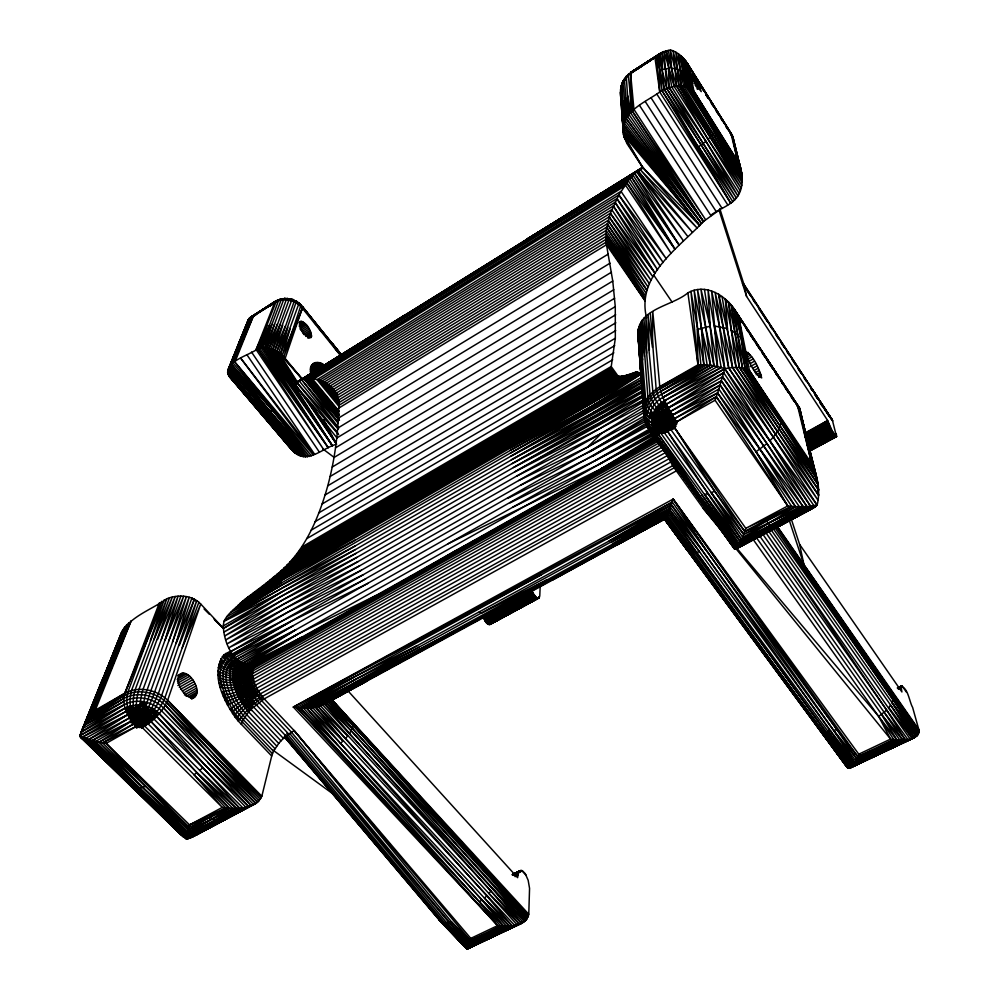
<?xml version="1.0" encoding="UTF-8"?>
<svg xmlns="http://www.w3.org/2000/svg" width="999" height="999" viewBox="0 0 999 999"><rect width="100%" height="100%" fill="white"/><g stroke="black" fill="none" stroke-linecap="round" stroke-linejoin="round"><path stroke-width="1.5" d="M378.159 595.317L258.504 662.687C245.304 670.341 256.681 690.371 264.223 698.863L294.093 730.519L470.766 938.386L467.145 949.05L439.61 920.504L284.465 736.475M613.486 376.036L611.163 372.44L610.764 369.78L615.334 338.236L615.272 306.618L612.762 281.044L606.043 242.183L606.106 230.444L610.339 213.274L618.868 194.955L629.645 178.659L636.663 171.578L638.423 171.116L642.657 167.37L623.551 134.828L620.391 92.632L621.028 86.264L623.114 82.53M645.429 419.443L232.255 654.682C208.316 664.16 225.537 699.437 235.352 713.998L235.302 717.369L238.249 721.028L271.703 756.006L261.838 796.228C254.945 810.114 235.452 808.84 222.315 807.417L189.548 824.887L186.738 839.235L180.707 834.577L131.331 786.588L130.195 783.503M737.761 161.451L737.811 158.604C742.007 170.342 745.029 184.59 737.924 195.916C731.705 205.245 720.042 208.466 711.313 214.847M148.102 723.8C143.806 719.642 136.763 718.231 131.381 721.078L95.517 741.508L188.162 831.78L232.804 808.316L148.102 723.8L144.418 725.174L142.308 727.597L141.746 727.11C151.686 719.517 160.04 709.365 164.885 697.777L182.255 647.689L200.737 604.033L167.645 700.287C162.737 711.962 152.959 721.078 142.308 727.597L137.313 726.086C133.466 714.522 131.456 701.623 135.14 689.76L153.821 639.872L172.328 597.052L138.986 689.385C135.315 701.173 135.552 713.998 138.074 725.998L142.308 727.597L222.315 807.417L194.043 774.687L142.645 724.063L138.486 722.951L134.453 723.551L99.063 742.282L88.724 739.522L79.982 735.601L121.628 632.192C131.443 615.896 151.786 609.565 166.733 598.801C177.81 594.33 192.095 595.004 200.737 604.033L223.464 628.383C224.525 644.605 235.764 669.542 255.544 663.985L655.968 439.435M655.419 439.098L255.544 663.985C250.225 668.106 243.656 664.385 238.711 661.613L238.736 660.726L295.729 629.857L595.317 460.564L649.238 430.956M312.287 371.178L312.25 372.777L310.502 371.378C308.791 362.787 318.893 359.827 324.363 365.222L324.101 366.521L322.365 364.086L322.615 365.759C318.231 362.674 311.8 365.497 312.287 371.178L310.564 369.268L314.448 371.241L314.285 372.577M621.091 88.287L620.691 95.417M745.828 351.573C748.176 360.789 753.933 374.001 761.675 377.909C759.153 368.619 753.696 355.969 745.828 351.573L738.736 316.77C730.531 298.551 707.742 281.743 687.899 292.857C672.102 306.243 638.673 308.154 637.924 333.816L643.731 413.586C643.556 428.708 663.536 427.997 674.113 426.723L714.697 491.233L743.731 534.477L739.71 544.03L735.589 549.188L734.44 548.888L647.14 426.66L644.168 417.457L637.924 333.816L641.058 374.862L640.147 359.877M742.869 282.717L832.379 420.154L836.525 436.613L832.567 431.843L827.684 420.567L746.578 296.416L719.068 210.177L703.471 221.478L628.846 114.398L626.248 76.349L664.148 51.461L674.175 86.451L708.066 139.336L741.183 188.224L679.058 86.001L675.824 52.173L685.776 86.726L741.708 173.139L731.967 134.865L687.25 63.237C683.328 57.105 677.497 51.948 670.404 49.95L660.189 53.484L630.606 72.677L630.431 112.55L703.471 221.478C678.583 248.114 636.088 275.487 646.59 317.919M454.795 935.876L438.598 919.08L467.145 949.05L521.54 923.338L526.261 920.004L528.771 914.26L529.557 888.323L528.159 880.294L525.237 873.626L522.352 870.728L520.204 870.678L512.749 874.387M540.234 585.177L539.772 595.904L538.686 598.051L490.259 624.3C486.501 625.337 484.652 620.029 483.479 617.32L502.21 606.967M813.573 507.879L735.589 549.188L655.519 433.878C647.24 423.052 652.722 406.743 664.372 400.836L721.166 367.507L724.774 368.706C732.879 367.32 742.132 366.146 749.462 370.741L811.7 463.761C817.894 476.436 820.554 491.246 817.12 505.082L813.573 507.879L735.589 549.188L651.46 432.667C641.833 420.092 648.164 401.123 661.7 394.243L710.489 365.11L721.166 367.507L708.029 289.972L710.139 326.211L713.985 365.696L662.911 397.427C650.212 403.871 644.255 421.665 653.284 433.466L734.977 549.213L649.2 429.995L734.44 548.888M642.969 387.537L594.642 416.196L281.768 596.016L223.464 628.383C221.778 617.045 233.604 610.614 240.247 603.309C250.949 594.168 262.849 586.525 273.439 577.222C303.059 555.344 318.119 520.217 327.772 485.789C334.827 459.615 338.336 432.517 338.786 405.419C338.524 398.176 335.714 390.809 330.095 386.039C320.13 378.072 304.62 375.149 294.118 383.953L336.963 437.949M664.098 518.756L847.127 767.369L849.2 768.306L914.122 737.761L917.919 734.777L893.481 697.402L893.581 695.017L777.884 527.672M676.298 466.658L262.175 696.503C252.322 700.699 244.056 708.466 237.525 716.87L235.302 717.369C223.551 700.324 209.778 673.826 224.038 654.695C232.292 663.086 245.467 670.766 256.918 663.136C241.87 670.329 253.521 691.708 261.501 700.486L291.396 732.117L468.831 945.404L512.2 925.911L521.54 923.338L492.544 888.436L326.436 703.009C316.695 709.178 304.345 708.578 293.356 707.067L497.727 925.586L512.2 925.911L486.763 895.878L345.442 738.573L318.157 706.63L667.407 515.509L673.151 499.1L858.778 754.195L854.769 762.724L850.024 768.056L666.058 517.844L667.407 515.509L851.822 766.72L827.934 731.293L668.144 513.898L312.662 707.642L514.797 925.486L468.044 947.601L444.493 922.764L286.838 733.353M321.253 366.633L318.594 364.548L318.681 362.674L321.253 366.633L322.502 366.995L320.454 363.224L322.615 365.759M722.564 376.785L766.957 443.593L807.005 506.63L795.504 506.643L744.767 531.505L674.75 428.134L674.275 424.425C664.522 421.753 661.8 409.54 664.372 400.836L724.774 368.706L810.601 506.293L739.71 544.03L661.076 433.479C654.707 425.149 658.965 412.599 667.931 408.079L722.564 376.785L817.12 505.082L807.005 506.63L720.142 385.015L672.065 415.334C666.345 418.206 663.623 426.198 667.669 431.518L711.213 492.657L743.731 534.477L744.767 531.505L714.697 491.233L671.178 429.995C668.381 426.298 670.279 420.766 674.25 418.781L717.594 392.957L718.88 389.048L724.774 368.706L715.159 292.432L732.542 367.62L818.094 500.287L724.774 368.706L714.585 326.061L711.613 290.996L728.746 368.032L817.12 505.082L737.05 548.126L655.519 433.878L651.46 432.667M271.703 756.006L273.526 751.223L278.733 743.418L248.639 711.887C238.898 701.61 221.291 669.03 243.132 662.999L298.464 633.778L376.161 595.392M311.501 336.476C311.064 330.382 306.668 321.915 300.137 321.391C298.114 327.497 304.395 337.3 310.864 337.674L311.501 336.476L308.903 338.099M294.093 300.649L296.678 301.311L298.863 303.696L280.519 353.921L302.235 379.108L303.634 378.871M260.689 413.349L260.077 410.826M733.216 141.458L733.154 137.974L730.756 134.053M650.324 313.037L656.156 389.098L658.316 396.453L661.463 402.734C659.777 411.825 664.148 423.314 674.075 425.187L674.75 428.134L745.791 528.334L744.767 531.505L791.62 506.356L795.504 506.643L720.142 385.015L669.942 411.738C662.549 415.472 659.028 425.811 664.273 432.692L741.683 539.785L807.005 506.63L738.773 545.716L658.129 433.878C650.761 424.213 655.669 409.677 666.058 404.42L724.774 368.706M657.33 438.686L254.408 665.234C245.654 668.918 235.577 661.962 230.407 655.057L230.632 651.785L288.611 617.17L587.712 447.003L644.305 415.984M655.519 433.878L664.273 432.692L674.75 428.134L674.637 423.713C666.907 421.153 664.847 411.613 666.058 404.42L723.701 372.702L813.985 505.781L740.684 542.057L707.829 493.718L704.62 494.393L740.684 542.057L803.258 506.793L717.594 392.957L716.32 396.703L675.724 422.477L674.275 424.425L674.113 426.723C665.334 429.645 648.95 432.505 645.179 421.216L648.801 428.184M674.275 424.425C663.024 422.552 648.339 417.857 644.592 405.806L639.61 324.413L645.878 402.01C649.537 414.148 663.186 420.816 674.637 423.713C665.172 415.634 653.059 407.892 650.062 394.992L646.653 353.134L645.804 316.246L652.884 391.87C655.694 404.77 666.283 413.998 675.124 423.052L674.75 428.134C666.345 430.007 650.574 436.351 646.728 424.812M621.028 90.996L620.391 92.632L623.551 134.828L626.86 143.419L642.657 167.37L699.737 225.537L623.276 132.43C621.765 110.964 645.466 102.335 659.765 91.995C669.63 85.877 684.702 82.467 693.943 91.396L737.712 161.126L741.708 173.139L689.585 88.112L680.881 55.744L683.366 59.615M628.259 75.025L630.844 72.378L660.189 53.484L664.335 89.51L730.731 203.134L659.765 91.995L654.944 57.617L658.329 54.745L666.745 88.486L734.69 200.025L698.513 146.865L662 90.684L658.329 54.745L630.606 72.677L656.58 56.131L664.335 89.51L736.413 198.089L669.205 87.637L662.137 52.385L630.844 72.378L662.137 52.385L662.512 69.593L659.677 70.767L659.765 91.995L656.58 56.131L628.259 75.025L632.142 110.889L703.471 221.478L626.211 118.531L622.877 81.706L624.862 78.109L628.084 75.974M296.191 384.053L272.927 349.513L291.471 300.911C291.283 298.064 295.916 299.812 293.993 301.86L276.823 351.411L297.065 382.767M256.843 688.186L227.797 701.323L227.46 705.094L254.733 691.021L256.843 688.186L668.855 458.853L671.478 458.616M339.485 415.247L309.503 378.409L344.006 357.879L344.193 355.881L629.645 178.659L674.999 249.188L626.535 182.517L310.901 378.496L338.698 413.586M520.204 870.678L518.269 873.488L517.607 877.659L348.239 691.146M237.05 350.137L237.924 345.342L248.838 318.843L275.112 301.448L280.994 299.35L277.21 300.287L276.086 301.723L257.667 348.863C248.476 355.994 223.976 360.676 228.983 376.061L293.469 451.548C307.08 465.122 322.877 447.714 336.7 444.168M196.753 693.83C199.4 685.014 185.427 665.284 178.471 677.06C175.812 685.863 189.822 705.619 196.753 693.83L190.035 697.614M159.403 602.784L124.875 693.231C121.428 705.257 127.847 717.931 135.989 726.56L142.308 727.597L139.623 726.148L136.613 726.273L102.635 742.894L99.063 742.282L131.381 721.078L131.693 713.049L136.326 704.919C144.68 704.645 153.209 707.654 159.191 713.561L251.248 805.581L193.207 836.613L186.738 839.235L130.582 785.202M629.882 74.263L628.596 74.038L624.363 79.258L627.434 116.396L703.471 221.478M292.145 299.3L284.877 298.376L281.381 299.338L263.099 347.727L328.172 447.639L257.667 348.863C267.657 345.304 278.684 350.749 285.152 358.429L302.235 379.108L526.323 239.885M237.849 605.494L591.845 400.886L592.132 398.976L637.2 371.778L640.896 374.213L592.12 405.944L226.835 616.708M297.764 382.692L278.721 352.597L296.416 301.323L298.901 303.059M628.846 114.398L625.898 98.102L626.211 118.531L701.535 223.476L624.387 123.027L621.715 84.303L622.976 80.994L625.249 80.007M623.551 134.828L699.737 225.537L623.801 125.312L621.028 86.264M620.591 89.023L623.239 130.007L699.737 225.537L623.413 127.622L621.865 108.941M661.463 402.734L675.724 422.477L674.75 428.134L674.362 427.46C664.834 427.097 641.708 424.088 643.868 409.677L637.924 331.331L640.646 371.128M207.717 762.562L248.626 806.443L186.925 838.298L82.642 737.012L127.647 714.697C136.076 710.214 147.153 712.437 153.883 718.993L242.732 807.691L187.163 837.05L88.724 739.522L127.647 714.697L130.332 705.818L130.007 698.938L131.468 690.534L166.733 598.801L153.821 639.872L169.48 597.814M241.296 724.412L243.257 719.667L248.639 711.887L249.413 707.629L260.264 699.113L262.175 696.503M278.733 743.418L280.981 740.858L250.949 709.327C242.407 699.899 236.039 687.399 236.601 674.425C236.351 660.476 250.911 666.87 258.504 662.687L250.025 665.059L244.168 664.26L242.769 663.061L254.196 665.471C228.234 660.739 243.544 698.451 253.434 706.855L283.429 738.398L294.093 730.519L470.254 940.421L503.696 926.198L481.93 900.049L340.497 743.318L309.665 707.929L358.703 680.194L669.742 509.865L702.572 550.924L855.793 760.901L899.837 740.034L907.916 739.572L914.122 737.761L891.957 702.472L771.39 530.244M246.965 324.8L248.276 319.767L250.899 318.069M296.953 303.271L298.726 302.697L302.61 307.33L285.152 358.429M118.731 641.046L119.268 638.661L86.026 721.965L82.467 728.708L124.301 704.632C136.251 698.251 151.998 701.423 161.526 710.751L253.646 804.582M180.881 596.091L145.205 695.192L138.849 726.023L142.308 727.597L136.613 726.273C129.208 716.795 124.625 703.621 128.022 691.695L161.663 601.311L124.875 693.231L92.832 712.824L86.026 721.965L123.888 701.435C136.638 694.617 153.421 698.001 163.574 707.966L257.605 802.197L193.207 836.613M92.695 705.331L121.628 632.192M314.448 371.241L316.371 367.457L320.092 366.433M690.396 73.539L688.935 66.184L687.25 63.237L690.521 74.163L689.834 76.948L691.233 89.061L741.058 170.03L732.692 136.364L685.326 60.489L689.585 88.112L740.172 166.983L731.967 134.865L687.25 63.237L692.694 90.16L739.048 163.998L733.328 139.685L741.058 170.03L687.762 87.338L678.421 53.796L681.405 86.051L741.782 185.364L676.648 86.126L666.221 50.737L663.673 52.373M821.827 731.48L689.66 551.66L666.058 517.844L618.156 543.718L618.493 542.357M248.639 711.887L250.949 709.327L252.01 705.269L243.793 706.031L235.352 713.998L232.505 713.473L233.279 710.976C241.633 704.57 249.987 696.615 260.227 693.905L674.899 464.473M280.519 353.921L287.837 327.297L276.823 351.411M773.488 529.008L917.919 734.777L918.968 732.255L918.755 729.432L912.611 707.379C909.053 701.623 907.367 681.743 897.327 687.999L901.997 686.013M272.927 349.513L280.057 324.4L288.848 300.262L289.747 298.701L292.183 299.438M673.176 462.787L672.489 465.172L674.387 468.144L703.433 508.641L728.92 540.009M263.099 347.727L332.492 445.804L269.043 348.301L280.057 324.4L271.004 348.826L332.492 445.804L265.072 347.739L271.915 324.325L261.201 347.927L328.172 447.639L259.378 348.314L266.908 325.886L256.094 349.588L323.751 449.675L257.667 348.863M620.903 87.025L622.302 82.979M290.135 328.833L282.218 355.357L302.397 308.266C295.816 300.025 282.979 297.153 273.913 302.922L250.337 317.395L231.693 364.535L307.517 456.855L229.37 367.12L248.838 318.843L277.085 301.161M136.326 704.919L127.585 706.743L126.199 711.338L82.642 737.012M137.412 722.939C138.898 715.746 145.429 711.063 151.761 708.241L158.341 693.593L191.87 598.126L194.056 600.212M151.761 708.241L144.443 721.216L140.384 726.385L152.735 697.227L172.527 642.032L186.438 596.603L168.856 640.821L149.987 693.206L139.623 726.148L142.308 727.597L140.384 726.385L140.622 723.301L146.304 718.144L159.191 713.561L205.245 765.309L245.779 807.142L186.738 839.235L85.577 738.323L127.647 714.697M296.341 382.954L274.875 350.387L282.754 325.062M119.63 637.549L120.33 635.314M332.492 445.804L267.058 347.927L274.588 324.026L283.554 299.9L284.39 298.526L285.889 299.101M259.053 697.639L260.227 693.905L243.793 706.031M138.849 726.023L139.036 708.653L142.12 691.907L161.289 639.547L175.2 596.503L157.505 639.51M141.746 727.11L152.435 712.961L160.814 697.964L194.393 599.275L196.553 601.435M168.856 640.821L183.641 596.228L165.097 639.984L178.072 596.191L161.289 639.547M276.711 746.041L246.566 714.51C236.189 702.984 228.172 687.399 230.02 671.515C232.255 654.944 245.592 666.458 255.17 664.735C232.555 664.397 247.327 696.253 256.056 704.532L286.014 736.101M150.287 640.634L164.111 599.974L124.875 693.231L95.33 710.164L92.832 712.824L126.748 624.562L86.026 721.965L123.851 698.438C137.163 691.296 154.708 694.842 165.297 705.257L259.153 800.836L256.406 802.284M269.043 348.301L286.201 299.912L287.312 298.389L290.06 299.388L286.95 298.551M261.201 347.927L278.446 300.811L280.182 299.213M711.213 492.657L742.707 537.25L799.412 506.793L718.88 389.048L672.065 415.334L673.264 419.418L676.435 422.003L664.372 400.836L662.911 397.427L717.557 366.496L710.139 326.211L700.936 289.223L710.489 365.11L697.989 364.81L659.79 386.7C631.231 405.494 646.041 423.901 674.013 425.961L674.75 428.134L676.435 422.003L715.072 400.237L716.32 396.703L795.504 506.643L741.683 539.785L711.213 492.657L714.697 491.233M666.208 453.521L667.207 455.644L255.469 685.177C247.103 691.745 236.388 694.967 226.261 697.976L225.275 700.724L227.797 701.323M198.863 602.26L182.255 647.689L196.741 600.661L179.271 645.504M172.527 642.032L189.198 597.24L176.011 643.606L194.393 599.275M228.559 368.456L305.494 456.943L230.419 365.809L249.525 318.057L276.011 301.149L249.525 318.057L229.37 367.12L301.386 456.231L227.997 369.78L247.864 320.791M666.058 517.844L615.571 545.179L614.235 544.755L666.708 516.833L849.2 768.306L915.671 736.887L891.957 702.472L892.931 699.899L774.974 527.759L918.593 733.553M95.33 710.164L131.031 621.128L109.003 671.053L106.593 673.189L90.422 715.696L123.851 698.438L88.137 718.756L124.85 626.785L101.761 682.429M256.094 349.588L275.112 301.448L251.248 316.87L241.621 339.048L238.848 343.094M243.656 333.241L246.403 326.211M274.513 302.772L248.838 318.843L230.419 365.809L309.503 456.493L272.54 410.539L231.693 364.535L253.334 316.171L234.902 362.125L311.401 455.831L233.204 363.299L251.248 316.87L278.022 300.05M84.79 725.349L87.612 718.194M88.749 715.334L91.571 708.191M820.703 729.794L848.438 768.281L664.71 519.43L686.713 549.475L847.739 767.969L665.471 518.543L322.814 705.057L523.364 922.352L466.933 949.013L439.61 920.504L467.395 948.825L519.492 924.2L490.871 891.008L349.55 733.466L353.434 726.011L332.093 700.149L528.084 917.282L494.942 883.278L327.834 701.822L326.436 703.009L352.485 728.396L524.937 921.228L467.145 949.05L440.959 921.602L284.965 735.813M187.163 837.05L135.702 788.686L132.455 787.649L80.27 736.8L79.982 735.601L123.139 629.345L84.128 725.299L124.301 704.632L81.081 732.155L101.848 680.956M265.072 347.739L274.588 324.026M319.93 368.206L316.358 364.71L315.534 362.487L320.829 368.057L318.406 369.006L316.908 371.403L310.864 367.42L312.475 369.717M133.916 788.348L80.27 736.8L183.679 837.137L79.982 735.601L101.161 683.865M128.809 622.664L90.422 715.696L124.176 695.679C137.825 688.348 155.819 691.995 166.671 702.684L261.276 797.839L167.645 700.287C156.731 689.522 138.599 685.851 124.875 693.231M131.031 621.128L92.832 712.824L124.176 695.679M246.353 326.236L227.685 371.104L297.327 454.42L227.834 373.676L293.469 451.548M229.395 368.231L227.635 372.415L295.354 453.109L228.983 376.061L291.658 449.762M230.582 365.447L233.516 358.491M675.536 465.472L674.387 468.144L677.06 467.794M233.204 363.299L253.334 316.171M259.378 348.314L269.343 324.95M267.058 347.927L277.322 324.051M274.875 350.387L285.364 326.036M621.715 84.303L623.413 80.469M638.211 171.578L692.432 232.317L640.347 169.705L697.252 228.159L642.657 167.37L624.063 137.163L623.151 126.673M273.526 751.223L243.257 719.667C230.769 705.419 211.101 671.902 232.417 657.679L233.229 655.868L290.771 621.503L367.982 583.366M253.459 679.17C243.581 683.403 232.655 686.625 221.84 684.615L220.317 687.424C231.518 688.91 245.105 686.975 253.459 679.17L664.385 449.413M133.267 705.207L130.881 709.427L129.383 717.969L92.058 740.584L187.45 835.539L216.995 821.128L239.535 808.066L156.631 716.32C148.826 708.716 135.976 706.131 126.199 711.338L79.982 735.601L135.702 788.686M233.279 710.976L229.882 709.365L238.149 703.333L258.441 691.108L670.629 462.05L672.065 459.677M622.877 81.706L629.133 74.001M258.791 663.074C237.263 665.147 249.063 693.156 258.766 702.397L288.686 733.99M250.949 709.327L264.223 698.863L676.311 470.904L677.697 468.718M691.695 552.247L694.055 552.459L666.708 516.833L320.604 705.906L490.871 891.008L488.936 893.506L517.232 924.924L467.395 948.825L442.594 922.364L285.764 734.764M488.923 614.66L489.772 613.611L482.954 617.32M665.709 51.848L668.306 50.237L671.515 68.157L680.344 69.967L683.653 86.301L713.224 133.729L708.066 139.336L740.321 190.959M106.593 673.189L102.997 678.171L84.128 725.299L123.888 701.435M517.232 924.924L468.419 946.615L446.628 922.801L289.61 733.328L448.938 922.452L469.755 942.282L486.001 933.728C488.548 936.238 493.668 938.348 496.066 934.527M519.492 924.2L488.936 893.506L345.442 738.573L347.615 736.038L318.157 706.63L364.348 681.942L362.612 681.805L315.497 707.205L343.044 741.021L340.497 743.318L306.531 708.066L356.606 678.758L670.591 507.48L702.572 550.924L853.77 764.31L910.226 739.11L765.858 532.679L886.662 710.102L907.916 739.572L852.784 765.646L827.934 731.293L830.781 731.056L854.769 762.724L905.394 739.884L886.662 710.102L762.724 534.103M674.138 463.249L672.489 465.172L667.207 455.644M626.248 76.349L627.21 75.824M221.029 667.207L218.818 664.235C228.958 669.992 241.421 674.175 252.922 668.806C243.569 675.349 230.12 673.388 221.029 667.207L218.257 667.494C226.486 675.224 239.573 676.036 249.812 672.19L252.922 668.806L657.305 441.695M234.041 684.889L242.045 687.724L253.821 689.248L255.469 685.177C245.255 687.811 235.727 693.768 224.887 694.617L223.339 696.291L226.261 697.976M770.129 440.584C775.424 434.965 780.856 428.309 781.33 420.267L749.462 370.741L746.578 355.319M901.473 685.988L898.513 687.524M280.981 740.858L283.429 738.398M518.643 480.556L587.712 447.003L601.585 433.254L643.481 407.38M241.621 339.048L243.406 337.312L252.26 316.458L274.413 302.035M736.488 547.827L878.67 716.458L886.662 710.102M486.763 895.878L484.415 898.076L509.465 926.173L468.419 946.615L444.493 922.764L440.959 921.602M659.04 442.994L252.61 671.053C243.182 679.008 228.109 677.147 218.019 671.053L220.542 675.287C230.644 679.632 243.069 679.183 252.597 673.576L659.665 445.379M202.585 767.956L199.788 770.441L151.024 721.503C145.467 716.108 136.339 714.273 129.383 717.969L88.724 739.522L187.787 833.765L239.535 808.066L199.788 770.441L236.214 808.278L187.45 835.539L85.577 738.323M661.912 447.277L252.884 676.298C244.131 682.879 231.693 683.828 221.204 681.405L219.268 683.091L221.84 684.615M141.658 723.626L148.039 719.118L156.631 716.32L205.245 765.309L248.626 806.443L189.985 838.061L255.769 803.446L211.888 756.955L165.297 705.257M253.584 665.297L252.347 665.059M675.124 423.052L671.603 421.004L669.355 417.332L667.931 408.079L721.378 380.906L803.258 506.793L743.731 534.477L766.483 521.078L771.64 526.848L774.974 528.346L811.438 508.978L737.05 548.126M490.259 624.3L538.686 598.051C534.952 598.838 533.291 593.556 532.017 590.896L504.895 605.494M675.724 422.477L672.364 420.167L669.942 411.738L721.378 380.906L766.957 443.593L756.043 451.773L787.786 505.944L791.62 506.356L717.594 392.957L672.065 415.334M256.918 663.136C247.402 668.706 234.715 664.485 228.684 655.706L228.222 652.322L230.407 655.057L290.771 621.503L224.038 654.695C228.958 664.56 242.033 669.355 252.347 665.659M250.262 669.555L253.521 666.857L657.18 439.997M666.221 50.737L671.69 86.95L705.906 141.271L698.513 146.865L732.791 201.711M143.469 701.735C136.501 706.43 130.107 715.309 133.604 723.963L102.635 742.894L188.586 829.595L236.214 808.278L196.915 772.702L151.024 721.503L143.569 724.575L141.096 726.71L142.645 724.063L145.792 721.965L153.883 718.993M647.389 424.413L293.157 625.736L236.288 659.652C213.886 670.317 233.316 704.42 244.755 717.12L274.962 748.651M145.779 705.981C139.385 710.077 132.48 718.431 136.613 726.273M292.407 643.743L301.336 637.499L654.869 438.698M194.043 774.687L196.915 772.702L229.32 808.191L187.787 833.765L99.063 742.282L189.048 827.284L229.32 808.191L194.043 774.687L225.811 807.879L188.586 829.595L92.058 740.584L131.381 721.078M269.468 306.281L273.276 303.721M287.213 646.99L301.336 637.499L247.69 664.497L251.161 664.984L256.868 663.86M146.903 702.484C138.774 706.768 130.157 717.332 135.989 726.56L106.169 743.368L102.635 742.894M637.037 69.368L642.207 65.959M646.078 63.399L651.236 59.99M653.821 58.292L658.99 54.87M661.563 53.172L664.148 51.461L666.745 88.486L737.924 195.916L705.906 141.271L669.205 87.637L668.481 68.282L662.512 69.593M648.076 428.246C640.859 415.072 647.976 398.064 660.764 391.358L707.105 364.735L701.41 327.947L694.143 290.197L700.823 364.598L660.127 388.823C649.5 394.692 642.207 407.105 644.605 419.355M309.503 378.409L344.193 355.881L306.793 378.546L338.986 418.643M280.494 651.023L283.092 649.338M287 646.803L301.336 637.499L249.925 664.972M253.521 316.383L256.144 314.685M269.231 306.231L273.164 303.696M337.762 421.578L304.258 379.046L588.698 202.435L631.293 176.873L674.999 249.188L628.059 180.544L589.035 205.744L588.748 203.933L631.293 176.873L679.058 244.955L634.69 173.601L525.973 239.81L636.663 171.578L687.787 236.513L638.423 171.116L634.74 173.414M630.581 73.302L633.953 109.428L705.506 219.568L632.142 110.889L630.581 73.302L654.944 57.617M251.111 667.357L253.521 666.857C243.744 672.639 230.644 670.017 222.352 662.749L220.854 658.716C228.996 667.569 243.818 672.777 254.408 665.234M298.876 322.864L301.461 321.216M364.16 341.358L366.733 339.71M369.305 338.074L387.337 326.611M389.91 324.962L401.498 317.595M404.071 315.959L406.643 314.31M539.298 232.517L541.933 230.844M545.879 228.334L549.825 225.824M553.783 223.314L557.729 220.804M561.675 218.294L565.621 215.772M568.256 214.098L573.526 210.752M576.161 209.078L581.418 205.732M584.053 204.058L642.657 167.37L294.118 383.953L338.636 434.64M282.03 649.775L301.336 637.499L252.085 665.284M299.725 323.152L302.31 321.516M299.388 324.5L303.259 322.04M299.101 326.074L304.27 322.802M690.409 77.722L693.031 76.061L699.213 86.376L701.236 91.621L696.066 84.927L690.521 74.163M300.15 327.035L305.319 323.763M691.258 78.958L693.88 77.285M299.912 328.983L306.368 324.887M692.157 80.332L694.78 78.671M300.936 330.244L307.392 326.161M693.094 81.831L695.716 80.17M667.931 408.079L723.701 372.702M199.463 832.941L196.391 834.889L255.769 803.446L209.94 759.752L163.574 707.966M301.898 331.618L308.354 327.535M694.03 83.392L696.653 81.743M302.784 333.042L309.228 328.971M694.942 84.977L697.564 83.329M303.546 334.49L309.99 330.419M695.804 86.538L698.426 84.89M305.469 335.102L310.627 331.843M696.59 88.037L699.213 86.376M305.944 336.451L311.101 333.191M697.277 89.41L699.899 87.75M307.542 336.888L311.413 334.44M308.766 375.624L306.193 377.247L308.928 375.612M311.326 374.001L405.469 314.673M307.667 337.987L311.551 335.539M614.934 185.464L617.532 183.841M620.117 182.218L624 179.77M627.884 177.335L638.249 170.817M640.834 169.193L643.418 167.57L619.667 182.105M243.132 662.999L295.729 629.857L236.738 659.303M294.118 383.953L404.495 315.372M338.649 428.646L299.225 380.969L636.663 171.578L683.328 240.722L634.69 173.601L588.698 202.435L632.966 175.2L679.058 244.955M545.891 228.509L548.538 226.86M590.709 200.499L593.344 198.863M605.207 191.446L607.842 189.798M611.788 187.325L615.746 184.852M619.705 182.392L622.34 180.744M624.974 179.096L630.244 175.799M632.879 174.151L643.418 167.57M344.193 355.881L308.129 378.434L338.948 415.247M214.748 620.042L223.464 628.383L281.306 592.207L642.107 384.802M148.839 706.967C142.807 710.277 136.726 715.684 136.376 723.039L138.074 725.998C138.574 717.407 147.19 712.362 154.483 709.789M338.211 427.21L301.748 379.857L642.657 167.37M337.849 433.091L296.691 382.342L403.733 316.396M588.861 201.274L636.663 171.578M626.535 182.517L671.166 253.409L625.112 184.565L312.337 378.696L339.098 411.238M313.711 378.983L623.875 186.563M338.736 404.807L319.468 380.357L618.868 194.955L666.345 258.841L620.991 191.333L317.008 379.72L339.41 407.018M339.223 402.934L321.828 381.168L616.87 198.614L663.186 262.525L618.868 194.955M339.56 401.298L324.088 382.142L615.009 202.298L660.252 266.171L616.87 198.614M337.824 397.515L326.223 383.279L613.286 205.969L657.542 269.78L615.009 202.298M520.804 485.064L590.122 451.573L645.129 417.557M327.472 364.21L330.12 362.587M335.427 359.328L338.074 357.692M344.006 357.879L625.112 184.565M330.095 386.039L335.964 393.194L330.095 386.039L610.339 213.274L655.082 273.326L613.286 205.969M334.752 391.283L331.793 387.649L609.115 216.87L652.871 276.81L610.339 213.274M609.115 216.87L650.923 280.207L608.079 220.392L333.329 389.423L336.276 393.044L331.793 387.649M334.677 391.346L337.6 394.917L334.677 391.346L607.23 223.838L649.238 283.529L608.079 220.392M281.318 585.352L224.375 620.416L281.156 588.636L592.682 409.041L641.445 379.945L510.302 453.171L641.533 382.217L510.664 456.318L641.271 387.162M593.531 412.462L641.882 382.642M507.579 498.426L592.669 456.118L646.927 422.689M299.225 380.969L345.279 352.759L304.258 379.046L339.473 420.392M335.839 393.419L606.568 227.185L647.839 286.738L607.23 223.838M336.8 395.604L606.106 230.444L646.715 289.847L606.568 227.185M337.587 397.914L605.819 233.579L646.715 289.847M79.982 735.601L127.585 706.743M587.712 447.003L644.168 412.362M617.032 183.716L527.634 239.061L589.835 199.987L630.968 175.737L627.01 178.172M338.174 400.324L605.706 236.588L645.878 292.819L605.819 233.579M338.586 402.834L605.794 239.46L645.342 295.667L605.706 236.588M338.786 405.419L606.043 242.183L645.092 298.376L605.794 239.46M338.811 408.079L606.48 244.755L645.154 300.924L606.043 242.183M640.484 375.462L638.673 372.939L591.845 400.886L640.222 373.701L591.833 403.221L231.131 612.125L355.045 546.041M644.13 401.498L599.512 428.758L285.027 608.466L227.235 643.768L286.688 612.812L363.336 574.662M591.383 199.875L526.71 239.261L630.993 175.724M594.018 198.264L597.976 195.854M607.217 190.235L611.176 187.812M613.811 186.214L624.375 179.783M338.374 418.169L608.341 254.033M655.282 435.889L600.849 468.993L448.064 543.781M337.687 428.159L610.014 263.187M336.738 438.037L611.488 272.19M642.345 397.352L597.652 424.388L283.641 604.195L224.812 635.876L282.555 600.024L596.028 420.179L643.393 391.82M247.69 664.497L298.464 633.778L652.934 434.09M224.887 694.617L221.691 691.832L238.699 688.773L251.586 683.816L665.709 452.472M335.514 447.814L612.762 281.044M334.016 457.492L613.811 289.735M525.162 241.933L628.059 180.544M332.23 467.045L614.647 298.264M330.145 476.473L615.272 306.618M327.772 485.789L615.646 314.81M325.087 494.967L615.796 322.802M255.507 664.697L259.44 662.362M262.05 660.814L301.336 637.499M806.093 435.077L828.134 422.028L805.644 433.653M322.078 504.008L615.696 330.619M640.896 374.213L591.833 403.221L510.452 447.964L640.222 373.701M512.724 507.242L598.064 464.872L652.26 432.867M397.277 585.077L405.332 580.332M408.004 578.746L453.621 551.81L504.32 524.587M318.743 512.899L615.334 338.236M315.085 521.653L614.722 345.642M311.076 530.244L613.836 352.834M295.729 629.857L240.884 661.962L242.944 664.522L245.941 665.147L253.933 664.51M532.017 590.896L483.816 618.219L533.166 593.518L536.775 597.989L488.673 624.5M537.2 598.189L488.236 624.313L484.577 619.929L532.754 592.682M137.8 788.636L145.579 786.288L106.169 743.368L189.548 824.887L209.915 817.357L214.673 820.316L219.206 821.478L242.732 807.691M766.483 521.078L791.62 506.356L745.791 528.334L787.786 505.944L716.32 396.703L674.25 418.781M306.705 538.673L612.662 359.802M301.973 546.928L611.213 366.533L618.381 376.548M300.549 549.163L610.889 368.219L617.332 376.923M654.445 437.737L600.849 468.993L616.058 461.513M807.342 441.945L830.718 428.284L806.93 441.071M298.876 551.523L610.764 369.78L615.334 376.036M296.953 554.008L610.864 371.191L614.497 376.223M294.792 556.605L611.163 372.44L613.898 376.248L611.163 372.44M292.407 559.303L611.7 373.539C618.693 379.97 629.507 373.813 637.2 371.778L245.205 599.138L592.132 398.976L638.673 372.939M289.785 562.112L612.462 374.475M286.925 564.997L613.448 375.212M283.866 567.956L614.672 375.774M280.582 570.991L616.146 376.136M223.152 626.036L281.306 592.207L355.956 553.371M510.089 502.884L595.317 460.564L649.2 429.22M515.609 599.338L518.294 597.777M277.098 574.088L617.844 376.298M273.439 577.222L619.78 376.286M269.63 580.394L621.927 376.074M265.672 583.591L624.275 375.674M261.613 586.788L626.835 375.112M257.455 589.984L629.57 374.375M253.222 593.156L632.479 373.476L637.2 371.778L247.577 597.327M637.986 372.39L242.695 601.173M510.227 450.374L592.12 405.944L641.483 377.335M805.569 433.379L827.684 420.567L804.42 433.279M806.867 440.934L830.281 427.347L806.455 440.047M591.845 400.886L639.372 373.514M484.577 619.929L533.591 594.318L485.439 621.453L534.49 595.729L486.363 622.714L535.414 596.878L487.3 623.688L536.326 597.714L488.236 624.313M806.405 439.91L829.857 426.411L807.342 438.324M833.678 435.202L836.275 433.716L833.553 435.202M643.406 410.714L601.585 433.254L286.688 612.812L228.821 647.789L365.559 579.045M178.022 675.324L182.055 673.026M178.059 676.023L183.429 672.964M178.234 677.11L184.927 673.289M745.466 353.996L748.176 352.447M807.267 438.149L829.457 425.487L806.93 437.325M186.925 838.298L216.995 821.128M233.291 609.914L281.793 582.38L235.527 607.704L282.58 579.757L355.344 539.885M126.923 708.029L130.981 705.719M177.135 679.308L186.513 673.963M660.177 404.495L665.571 401.423M745.179 355.956L749.238 353.646M177.41 681.081L188.124 674.987M746.378 357.467L750.436 355.157M125.612 710.739L132.368 706.892M655.369 409.44L666.183 403.296M177.672 683.166L189.723 676.323M747.677 359.265L751.723 356.968M127.285 712.05L143.531 702.821M667.007 405.394L650.774 414.61L651.773 416.858L669.367 406.868M177.872 685.526L191.259 677.921M749.025 361.301L753.084 359.003M127.897 714.21L146.853 703.446M756.318 537.524L899.837 740.034L896.84 739.872L854.769 762.724L833.765 730.456L672.302 502.072L607.267 538.711L354.47 676.935L300.012 707.866L497.727 925.586L470.766 938.386M550.112 580.819L664.485 519.005L715.434 587.887M833.965 436.413L836.575 434.94M179.296 687.337L192.682 679.745M750.386 363.499L754.445 361.201M128.759 716.383L131.468 714.834M135.527 712.537L146.378 706.393M669.18 409.977L652.921 419.193L659.752 429.657M180.569 689.322L193.956 681.743M750.386 366.571L755.793 363.511M129.858 718.481L148.839 707.742M655.569 420.779L670.479 412.337M182.992 690.659L195.042 683.84M753.021 368.156L757.08 365.859M129.808 721.228L152.847 708.191M655.569 423.838L673.201 413.861M245.417 663.848L298.464 633.778M438.211 562.037L440.934 560.501M455.869 552.047L458.591 550.511M461.301 548.975L464.023 547.44M472.177 542.844L476.248 540.534M478.971 538.998L481.68 537.462M491.196 532.092L499.338 527.484M502.06 525.949L504.77 524.413M508.853 522.102L511.563 520.566M514.285 519.03L516.995 517.494M525.149 512.887L529.22 510.589M531.943 509.053L534.665 507.517M542.807 502.909L552.322 497.527M555.032 495.991L569.979 487.549M572.689 486.014L575.412 484.478M578.134 482.942L593.069 474.488M595.791 472.952L598.501 471.416M602.584 469.118L616.158 461.438M618.881 459.902L655.556 439.16L444.792 557.804M806.855 437.15L829.083 424.575L805.231 437.038M183.841 692.806L195.904 686.001M754.208 370.479L758.266 368.181M131.269 723.026L154.308 710.002M656.98 425.986L673.251 416.795M184.453 694.942L196.516 688.136M755.256 372.689L759.327 370.404M132.842 724.587L157.243 710.813M658.391 427.947L674.65 418.781M186.139 696.241L196.878 690.184M756.143 374.75L760.214 372.452M134.49 725.848L156.156 713.636M661.101 428.896L675.998 420.492M188.898 696.64L196.953 692.107M758.204 375.811L760.913 374.288M136.151 726.797L159.166 713.823M661.026 431.056L677.26 421.903M758.678 377.36L761.4 375.836M136.426 728.146L156.718 716.72M677.047 423.726L662.175 432.105L663.174 432.767L675.312 425.924M655.881 438.424L255.544 663.985C245.117 671.877 229.258 666.695 222.315 656.505L225.674 657.779M380.881 593.781L442.07 559.34M190.896 698.326L196.279 695.292M139.323 727.609L152.835 719.992M140.734 727.447L151.536 721.365M191.508 698.751L195.554 696.478M663.973 433.029L676.098 426.211M141.97 726.922L150.062 722.364M191.883 698.838L194.58 697.327M664.56 432.892L675.324 426.835M805.182 436.913L828.733 423.688L806.205 435.402M536.775 597.989L487.774 624.038L535.864 597.34L486.825 623.239L534.94 596.341L485.901 622.115L534.028 595.054L485.002 620.716L533.166 593.518M809.902 449.125L834.702 435.214L808.203 449.363L834.315 434.677L809.078 448.039L833.903 434.053L808.616 447.34M349.55 733.466L324.762 704.095L368.294 679.745L356.069 686.201M618.156 543.718L624.862 539.959M627.547 538.461L635.601 533.953M808.566 447.277L833.466 433.379L808.129 446.565M835.976 436.551L809.365 450.636L835.401 436.051L832.092 430.994L807.966 443.194M642.769 386.875L511.313 459.79L642.544 390.821M661.7 394.243L660.127 388.823L703.87 364.573L701.41 327.947L697.489 289.498L713.985 365.696L661.7 394.243L662.911 397.427L721.166 367.507M643.181 400.661L514.947 471.74L599.512 428.758L643.531 405.194M808.091 446.491L833.016 432.629L808.965 445.03M642.707 391.258L512.25 463.548L642.669 395.429M642.844 395.879L513.474 467.544L643.006 400.237M552.335 580.144L614.123 545.941L605.856 550.412M808.903 444.917L832.567 431.843L807.13 444.817M495.154 620.978L492.47 622.464L499.113 618.93M501.873 617.257L509.927 612.799M81.081 732.155L125.075 707.954M200.799 832.204L203.471 830.731M206.144 829.27L218.182 822.652M233.229 655.868L234.89 657.679L293.157 625.736L233.229 655.868L230.407 655.057M419.168 647.202L356.606 678.758L303.309 708.041L506.618 926.26L469.28 943.955L448.938 922.452L444.493 922.764L467.694 948.338L512.2 925.911L484.415 898.076L340.497 743.318M807.08 444.73L832.092 430.994M523.201 605.918L515.072 610.364L539.235 597.439L489.91 624.487M525.911 604.432L534.04 599.974M805.394 434.44L828.134 422.028M327.834 701.822L333.229 698.888M335.926 697.414L353.459 687.849M356.156 686.375L368.294 679.745M367.22 680.906L324.762 704.095L351.173 730.893L526.261 920.004L522.14 921.99M749.962 541.008L736.338 548.463L775.561 527.847L775.861 526.86L773.139 528.346M758.141 536.538L760.863 535.052M590.122 451.573L646.041 421.103M592.669 456.118L647.227 426.411M369.655 679.008L390.134 667.856M392.857 666.37L401.049 661.912M403.783 660.426L443.369 638.873M446.091 637.387L454.283 632.929M457.018 631.443L465.209 626.985M472.028 623.264L480.219 618.806M493.868 611.376L502.072 606.917M504.795 605.431L512.986 600.961L504.857 605.394M515.721 599.475L523.913 595.017M526.648 593.531L549.862 580.894M552.597 579.408L560.789 574.937M563.523 573.451L571.715 568.993M574.45 567.507L577.185 566.021M579.907 564.535L582.642 563.049M585.377 561.563L592.207 557.842M594.929 556.356L603.134 551.898M807.904 443.057L831.63 430.119M514.46 611.151L538.973 597.789L490.871 623.651L513.723 611.101L501.773 617.507M617.544 544.655L664.947 518.931L689.66 551.66L686.713 549.475L664.485 519.005M616.683 545.142L664.947 518.931L847.127 767.369M807.404 442.082L831.168 429.208M484.19 619.093L508.354 605.993M809.352 450.624L835.713 436.351M489.11 624.587L537.612 598.289M809.914 450.936L836.388 436.688M649.812 442.507L600.849 468.993L621.49 458.553M652.534 441.034L655.244 439.56M672.302 502.072L293.356 707.067L417.132 645.704M532.38 591.795L483.479 617.32M835.401 436.051L809.939 449.175M513.698 611.5L489.522 624.575L537.999 598.301M660.127 388.823L659.79 386.7L700.823 364.598M809.09 451.286L836.2 436.663M813.985 505.781L737.886 547.09L699.025 494.53L658.129 433.878L653.87 431.181M774.974 528.346L815.471 506.593L737.886 547.09L701.673 494.667M320.604 705.906L365.896 681.643M598.064 464.872L654.495 434.74M541.383 574.737L293.356 707.067L673.151 499.1L857.804 756.618L896.84 739.872L881.555 714.56L902.696 740.034L853.77 764.31L827.934 731.293M592.12 405.944L641.296 379.77M814.647 447.577L817.407 446.116M824.3 442.445L832.554 438.062M517.981 608.403L524.7 604.845M527.385 603.421L534.09 599.85M741.121 545.329L743.793 543.918M757.155 536.8L762.499 533.966M791.882 518.331L794.555 516.92M484.927 615.184L306.531 708.066L337.837 745.416L479.358 901.76L497.727 925.586L296.691 707.542L354.47 676.935M346.566 691.233L349.288 689.797M355.344 549.575L281.156 588.636L224.013 621.353L281.306 592.207M607.267 538.711L671.44 504.87L705.706 549.712L836.812 729.495L857.804 756.618L893.755 739.56L896.84 739.872L878.67 716.458L754.045 540.709M611.013 542.557L668.93 512.012L699.55 551.798L830.781 731.056M230.319 816.058L233.054 814.61M241.296 810.264L248.164 806.63M486.001 933.728L500.724 925.973L479.358 901.76L335.127 747.264L296.691 707.542M622.852 457.505L600.849 468.993L622.839 457.629M625.599 456.068L632.479 452.472M200.799 832.242L224.8 819.704M893.755 739.56L890.596 739.098L878.67 716.458L893.755 739.56L856.805 758.853L833.765 730.456L836.812 729.495L856.805 758.853L902.696 740.034L884.24 712.424L760.089 536.525M595.317 460.564L651.385 431.506M667.407 515.509L612.699 543.881L668.93 512.012L696.69 552.322L850.898 767.532L912.299 738.511L890.571 705.069L768.88 531.543M422.927 648.95L309.665 707.929L343.044 741.021M186.738 839.235L251.248 805.581L209.94 759.752M629.72 454.07L632.467 452.659M817.12 505.082L738.773 545.716L704.62 494.393M356.88 557.38L281.768 596.016L224.001 632.055L282.555 600.024L358.092 561.563M356.606 678.758L300.012 707.866L337.837 745.416M547.04 579.67L481.331 613.299L479.37 611.713M788.323 520.479L804.932 511.988M517.832 875.399L515.059 876.635M230.294 816.146L237.125 812.662M239.847 811.263L257.605 802.197L166.671 702.684M670.629 462.05L672.789 460.964M676.311 470.904L678.458 469.817M516.683 476.098L601.585 433.254M359.578 565.871L283.641 604.195L225.899 639.785L285.027 608.466L361.338 570.254M721.465 530.007L703.433 508.641L705.581 507.579M514.535 874.687L518.568 872.689L514.41 874.662M898.326 688.299L901.285 686.176L898.538 687.499M518.206 872.751L522.352 870.728L518.119 872.714M512.312 874.849L519.305 871.44L512.425 874.724M898.388 687.849L901.16 686.488L898.401 687.811M521.228 870.441L513.386 874.637M902.334 686.226L899.587 687.562L902.334 686.226L906.405 692.095M486.301 939.26L468.169 948.051L495.104 935.651M489.085 937.911L491.883 936.562M512.362 874.525L520.704 870.491M856.618 764.31L867.544 759.028M877.085 754.407L882.554 751.772L881.742 753.059L880.069 752.609L876.185 748.726M512.874 874.3L519.742 870.991M850.024 768.056L916.945 735.888L892.931 699.899M898.326 688.249L901.098 686.937L901.922 691.97L799.6 544.38L791.358 519.305M910.226 739.11L850.898 767.532L822.839 730.656L825.261 731.156M858.778 754.195L890.596 739.098L735.776 548.451M500.724 925.973L470.254 940.421L451.386 921.74L294.093 730.519M513.673 874.35L521.778 870.516L526.323 875.549M524.537 919.992L527.31 918.68L330.731 700.374M189.548 824.887L225.811 807.879M492.607 936.687L521.54 923.338L490.871 891.008M852.659 766.32L914.122 737.761L890.571 705.069L888.798 707.629L912.299 738.511L853.208 766.071L905.394 739.884L884.24 712.424M896.303 745.416L904.557 741.608M911.438 738.423L916.945 735.888L891.957 702.472M497.44 933.903L502.934 931.368M509.815 928.196L524.937 921.228L492.544 888.436M523.451 921.253L526.261 920.004L494.942 883.278M674.362 427.46L670.629 429.071C660.289 429.67 652.147 420.379 650.774 410.714M249.812 672.19L252.61 671.053M276.561 300.849L281.381 299.338L287.974 299.126L284.39 298.526M704.457 289.385L710.139 326.211L697.252 329.52L697.989 364.81L687.899 292.857M223.152 820.753L219.206 821.478M156.98 711.563C150.187 713.361 143.107 716.683 139.56 723.064L139.623 726.148M281.893 298.813L283.853 299.338M448.938 922.452L451.386 921.74L469.755 942.282L509.465 926.173L481.93 900.049L479.358 901.76L503.696 926.198L468.831 945.404L446.628 922.801M233.142 674.138L240.022 677.834L250.562 680.244L252.884 676.298C242.632 679.507 231.281 682.392 220.767 678.284L218.531 678.883L221.204 681.405M279.483 299.413L282.492 298.651M254.845 664.148L255.831 663.935M232.417 657.679L234.116 657.33L238.711 661.613M696.69 552.322L699.55 551.798L669.742 509.865L609.19 540.821L671.44 504.87L702.572 550.924M265.047 413.711L227.685 371.104L247.602 321.928L227.635 372.415L299.338 455.457L265.047 413.711L261.426 413.786L228.284 374.9M251.161 664.984L252.972 664.735M254.72 703.046L242.307 703.858M245.354 708.104L249.413 707.629L238.249 721.028L237.525 716.87L235.352 713.998M283.142 298.826L285.377 298.564M299.313 304.171L300.836 304.732L300.624 306.331L283.766 356.868L302.397 308.266L340.522 355.569M253.409 701.448L240.896 701.598M260.264 699.113L264.223 698.863M671.178 429.995C661.051 431.743 652.01 423.401 649.637 413.998M255.045 697.851L238.361 696.902M252.148 699.775L239.585 699.275M257.892 696.078L245.654 696.003L237.25 694.505M643.856 318.107L646.653 353.134L642.17 320.105L648.114 400.424L650.474 405.057L654.707 410.127L658.541 419.742L661.813 423.314L665.709 425.799L674.013 425.961L669.942 427.072L661.738 425.287L655.182 417.957L653.234 413.012M255.719 692.769L243.644 691.895L235.389 689.66M674.075 425.187L669.879 424.962C662.162 421.678 658.391 412.974 658.853 404.945M252.984 687.449L241.408 685.664L233.579 682.567M251.586 683.816L240.472 681.63L233.067 678.159M286.576 299.063L296.666 302.21M690.471 73.289L693.031 76.061M249.787 675.199L240.272 672.802L234.303 669.08M250.2 678.508L239.985 676.048L233.379 672.302M248.689 667.32L243.918 666.133L240.035 663.436M220.542 675.287L218.107 674.862L220.767 678.284M289.498 298.876L296.765 301.611M236.263 692.082L244.605 693.955L256.78 694.455L258.441 691.108L242.794 689.809L234.653 687.25M664.273 432.692L655.556 428.921L651.835 425.312M245.529 667.769L238.811 663.923M244.905 668.756L237.675 664.585M244.38 669.879L236.651 665.446M669.829 426.024C661.788 423.663 656.992 415.472 656.593 407.43M238.736 660.726L236.288 659.652L234.89 657.679M661.076 433.479L652.634 428.309M301.586 305.769L341.97 355.532M233.254 680.319L240.884 683.628L252.235 685.626L254.333 682.155L243.856 680.806L233.029 676.086M240.597 671.34L234.952 667.694M222.352 662.749L219.68 661.301L221.591 664.872M241.046 670.017L235.739 666.483M670.953 421.915L663.798 417.619L654.707 410.127M727.022 301.686L725.336 299.126L731.343 330.257L741.121 337.887L747.527 369.593L813.96 468.831L798.638 406.78L734.078 308.916L742.507 368.019L818.144 484.74L799.45 407.929L736.538 312.737L741.121 337.887L745.204 368.681L815.808 474.063L799.45 407.929L731.368 305.357L739.472 367.607L818.618 490.047L817.594 485.639M703.433 508.641L708.628 511.925M683.328 59.728L680.881 55.744L683.041 71.266L689.834 76.948L685.326 60.489L730.956 133.504L737.712 161.126L732.692 136.364L709.977 100.087L724.362 123.601M319.118 368.531L313.062 363.549L318.406 369.006M229.92 377.147L239.623 387.312M295.979 301.623L302.61 307.33M317.295 370.454L311.388 365.846L312.799 368.431M233.778 670.616L240.06 674.375L246.716 676.348L249.937 676.822L252.597 673.576L249.75 673.651L252.847 677.235M317.794 369.655L312.125 364.548L313.249 367.32M272.602 749.874L335.077 795.466M322.989 449.013L334.066 457.367M81.044 737.874L82.28 738.81M761.95 352.435L799.45 407.929L811.7 463.761L797.527 405.781L736.538 312.737M511.813 610.864L509.265 607.767M316.358 364.71L314.21 362.862L315.409 365.072M298.326 302.61L300.836 304.732M228.684 655.706L226.024 653.296L227.11 656.605M830.019 417.457L831.817 419.28L746.852 289.872M96.379 751.373L100.887 755.656M213.511 754.22L260.377 799.375L214.76 751.61L167.645 700.287L261.838 796.228M164.236 817.269L170.829 823.8M204.083 608.978L209.478 614.373M213.774 618.681L223.464 628.383M247.615 663.598L250.886 666.92M106.169 743.368L189.048 827.284M233.466 670.891L258.391 696.378M237.425 663.823L242.857 669.392M246.104 672.727L253.709 680.519M442.594 922.364L467.694 948.338M456.955 938.111L466.783 948.725L438.598 919.08M249.263 664.372L251.423 666.608M272.427 753.696L237.525 716.87M315.497 707.205L345.442 738.573M444.305 924.038L448.551 928.496M463.424 944.067L465.546 946.29M237.575 695.953L251.486 710.551M232.055 679.295L255.557 704.045M238.112 663.199L244.505 669.979M247.702 673.363L251.973 677.884M232.942 668.968L258.566 696.128M180.707 834.577L175.212 828.159M249.488 663.736L252.697 667.145M443.256 923.076L448.576 928.783M450.699 931.068L454.957 935.638M458.154 939.06L466.67 948.188L466.608 947.402M528.771 914.26L332.255 700.087L528.571 915.796L353.434 726.011L328.921 700.549L352.485 728.396M232.742 678.833L255.744 703.92M230.419 653.471L234.603 658.054M238.798 662.637L245.08 669.517M249.263 674.1L252.41 677.534M300.062 304.096L341.795 355.282M234.603 669.342L258.766 695.878M191.87 598.126L193.956 600.436M296.691 382.342L338.137 428.921M278.721 352.597L302.235 379.108M236.388 658.678L245.642 669.118M241.658 389.672L245.754 394.368M338.811 415.759L306.793 378.546L344.618 354.17L305.507 378.758L338.886 419.118M258.042 409.528L262.013 414.185M264.997 417.657L267.994 421.141M270.979 424.625L272.977 426.935M276.96 431.58L278.958 433.903M282.954 438.536L284.94 440.859M289.96 447.752L231.081 378.171M405.594 879.357L284.353 736.825L437.587 917.881M414.697 890.047L416.708 892.419M435.914 914.997L437.937 917.369M293.968 747.227L295.991 749.612M299.001 753.171L301.024 755.556M305.045 760.314L307.055 762.699M310.077 766.258L312.088 768.643M314.111 771.028L318.132 775.786M320.142 778.159L324.176 782.916M326.186 785.301L329.208 788.873M331.218 791.245L389.61 860.251M310.901 378.496L338.898 411.688M303.446 456.73L266.683 413.236L272.54 410.539L234.902 362.125L313.224 454.895L240.896 358.429L314.648 454.333L246.903 354.72M301.748 379.857L338.299 423.351M260.015 411.863L261.963 414.185M263.923 416.508L267.844 421.153M270.779 424.637L288.386 445.554M232.455 379.083L239.348 387.287M241.308 389.622L245.255 394.305M247.215 396.64L251.161 401.323M253.122 403.671L256.081 407.18M651.498 422.227L658.853 429.195L667.669 431.518L707.829 493.718M326.223 383.279L338.037 397.427M324.088 382.142L337.949 398.738M321.828 381.168L338.723 401.448M319.468 380.357L339.36 404.383M337.088 395.392L328.234 384.578L611.725 209.64L655.082 273.326M340.721 354.595L332.13 343.681L341.795 355.569M302.535 306.955L340.921 354.795M336.95 350.612L335.04 348.251L336.85 350.674M338.848 352.959L340.759 355.307M332.13 343.681L341.77 355.681M314.061 322.252L315.971 324.625M318.831 328.172L321.69 331.718M332.779 344.031L341.283 354.62M333.154 344.593L341.795 355.419M302.547 306.593L340.959 355.007M623.801 125.312L701.535 223.476L625.199 120.754L623.151 103.284M333.266 345.379L340.946 355.207M827.434 739.822L816.42 725.299L846.59 766.508L846.141 765.396M829.27 742.245L835.688 750.711M841.183 757.979L844.854 762.811L841.146 757.766M717.282 590.384L740.396 621.615M742.245 624.113L752.409 637.861M754.257 640.359L763.511 652.846M765.359 655.344L774.6 667.832M779.22 674.088L785.689 682.829M791.233 690.321L796.777 697.814M804.183 707.816L807.879 712.811M816.195 724.05L821.74 731.543M829.133 741.533L833.753 747.789M676.51 534.852L664.485 518.568L686.713 549.475M678.358 537.35L687.612 549.875M689.46 552.385L701.485 568.668M703.333 571.166L713.511 584.939M716.283 588.698L724.6 599.974M726.46 602.472L735.701 614.997M741.258 622.514L749.575 633.778M751.435 636.288L760.676 648.813M766.233 656.331L771.777 663.836M778.258 672.602L782.879 678.87M791.208 690.134L793.98 693.893M803.221 706.418L807.854 712.674M816.171 723.95L821.727 731.468M828.196 740.234L833.753 747.739M829.195 741.495L833.803 747.751M318.594 364.548L317.033 362.425L317.432 364.535M650.087 431.506L721.54 529.845M724.275 533.553L728.82 539.747M893.481 697.402L918.968 732.255L776.348 526.923M692.457 490.209L733.628 547.24L733.353 545.941M736.288 548.826L653.284 433.466M653.346 434.515L655.169 437.038M663.348 448.439L667.894 454.77M674.263 463.636L677.896 468.693M684.265 477.559L686.076 480.094M694.268 491.496L696.078 494.018M704.258 505.419L706.081 507.954M714.26 519.343L718.805 525.674M725.174 534.54L728.808 539.61M893.581 695.017L919.018 730.881L804.033 565.122L788.973 519.443M610.889 368.219L617.145 377.035M610.864 371.191L614.46 376.248M836.812 729.495L673.151 499.1L705.706 549.712M610.764 369.78L615.247 376.086M777.234 526.361L918.755 729.432M766.957 443.593L810.601 506.293M817.557 490.696L818.593 495.254L728.746 368.032L718.656 294.28L720.391 296.815M715.072 400.237L787.786 505.944M271.004 348.826L335.814 442.894L303.946 395.567M743.281 323.639L731.368 305.357L745.204 368.681L781.33 420.267L815.808 474.063L805.768 435.202L817.207 479.383L739.472 367.607L731.343 330.257L728.446 302.085L730.169 304.67M798.401 408.042L800.137 410.601L808.241 444.68M653.696 275.05L672.115 302.135M251.536 352.073L319.23 451.91M137.313 726.086L132.717 716.608L130.332 705.818M773.164 369.205L767.981 361.463L772.177 367.944M775.761 373.077L779.22 378.246M781.805 382.118L799.949 409.203L808.016 444.43M740.671 171.94L742.257 179.345L681.405 86.051L673.151 50.887L676.648 86.126L708.066 139.336M732.742 308.541L735.314 312.412M740.471 320.155L742.195 322.739M746.49 329.195L748.214 331.78M749.924 334.365L754.22 340.809M755.943 343.394L760.239 349.85M734.078 308.916L741.121 337.887L738.736 316.77L797.527 405.781M818.131 399.4L814.734 394.243L817.145 398.239M819.829 401.985L829.17 416.171L811.55 388.449L831.817 419.28M306.643 398.576L335.839 442.869L323.776 419.767M742.607 283.379L744.305 285.976M766.87 358.753L799.949 409.203M775.561 373.114L777.259 375.699M781.493 382.167L783.191 384.752M784.889 387.337L788.273 392.507M790.821 396.378L794.205 401.561M796.752 405.432L800.137 410.601L801.098 416.521M749.462 370.741L813.96 468.831M743.006 283.266L832.729 420.991L812.324 389.323M742.544 283.554L744.243 286.164M746.79 290.072L750.187 295.279M752.734 299.188L755.281 303.097M758.678 308.316L767.17 321.341M769.717 325.249L772.264 329.158M775.661 334.378L778.209 338.286M780.756 342.195L784.153 347.402M786.7 351.311L789.247 355.219M791.795 359.128L795.192 364.335M797.739 368.244L801.136 373.464M803.683 377.372L806.243 381.281M744.979 326.248L760.289 349.762M761.987 352.372L765.396 357.592M639.547 105.432L710.963 215.747M645.229 101.498L716.495 212.025M309.715 402.36L335.851 442.869L312.675 406.231M650.961 97.665L722.102 208.416M730.119 304.683L728.446 302.085L742.507 368.019L781.081 422.777L817.207 479.383M705.744 94.53L708.229 98.401L705.806 94.493M656.743 93.918L727.771 204.932M705.906 141.271L739.235 193.531M819.642 402.16L822.152 406.081M687.387 64.56L683.191 57.979L687.762 87.338L742.257 179.345M689.897 68.506L693.244 73.776M694.929 76.411L709.165 98.789M710.726 102.36L713.211 106.319M715.709 110.277L718.194 114.236M720.691 118.194L722.352 120.829M725.674 126.099L727.334 128.746M729.832 132.692L733.154 137.974L737.499 155.794M692.694 90.16L690.796 74.975L693.943 91.396L739.048 163.998M687.237 64.498L683.191 57.979L691.233 89.061L740.172 166.983L735.826 150.412M689.66 68.407L691.271 71.016M692.881 73.626L695.304 77.535M697.727 81.456L699.35 84.066M700.961 86.663L703.383 90.584M725.961 126.224L728.358 130.132M662 90.684L730.731 203.134M693.943 91.396L716.133 127.735L714.41 132.03L742.107 176.249L737.811 158.604L740.034 168.981M713.224 133.729L742.145 182.392L679.058 86.001L670.404 49.95L671.515 68.157L674.175 86.451M312.35 374.525L310.502 371.378L310.652 373.713M719.792 208.579L744.155 285.052L746.578 296.416M806.767 440.047L807.966 444.443L805.818 435.614M733.603 142.894L737.424 157.18M817.806 492.257L818.593 495.254L736.138 367.482L718.656 294.28M817.844 487.05L818.618 490.047L732.542 367.62L727.434 328.521L722.052 296.516M809.864 451.885L811.001 456.356M811.75 459.353L818.144 484.74L736.138 367.482L731.343 330.257M638.236 336.351L638.873 338.886M801.822 419.455L805.094 432.679M701.41 327.947L710.489 365.11L660.764 391.358L703.87 364.573L690.933 291.321L697.989 364.81M798.638 406.78L811.7 463.761M731.967 134.865L737.712 161.126M799.6 544.38L804.033 565.122M683.041 71.266L685.776 86.726M738.736 316.77L747.527 369.593M627.772 95.804L630.431 112.55M624.387 123.027L622.315 106.081L623.413 127.622M644.417 356.418L640.746 322.227L642.669 359.927M659.79 386.7L652.797 311.738L652.447 347.427L647.976 314.548L649.35 350.112M623.588 126.249L623.863 129.171M624.4 135.015L624.8 139.398L624.575 134.952M622.102 114.685L622.889 123.676M621.79 111.826L623.239 130.007M639.472 346.503L639.835 351.074M640.571 360.227L640.809 363.274M641.545 372.415L641.907 376.985M621.366 98.127L621.915 105.569M622.464 113.012L622.789 117.47M644.617 413.586L644.842 416.645M717.557 366.496L714.585 326.061L727.434 328.521L725.336 299.126M638.773 326.636L641.458 363.586L638.211 328.921L640.771 367.345M623.376 126.561L624.063 137.163M639.323 346.378L639.872 355.382M624.35 100.612L625.199 120.754M283.666 577.509L282.58 579.757L240.247 603.309L283.666 577.509M539.46 597.002L536.75 598.488L539.46 597.002M836.675 436.201L809.14 450.949L836.675 436.201M518.269 873.488L514.235 875.511L518.269 873.488M901.086 687.499L898.313 688.873L901.086 687.499M901.71 685.938L897.601 687.949L901.71 685.938M432.879 911.425L430.856 909.053L432.904 911.413M812.187 390.372L810.489 387.787L812.15 390.409"/></g></svg>
